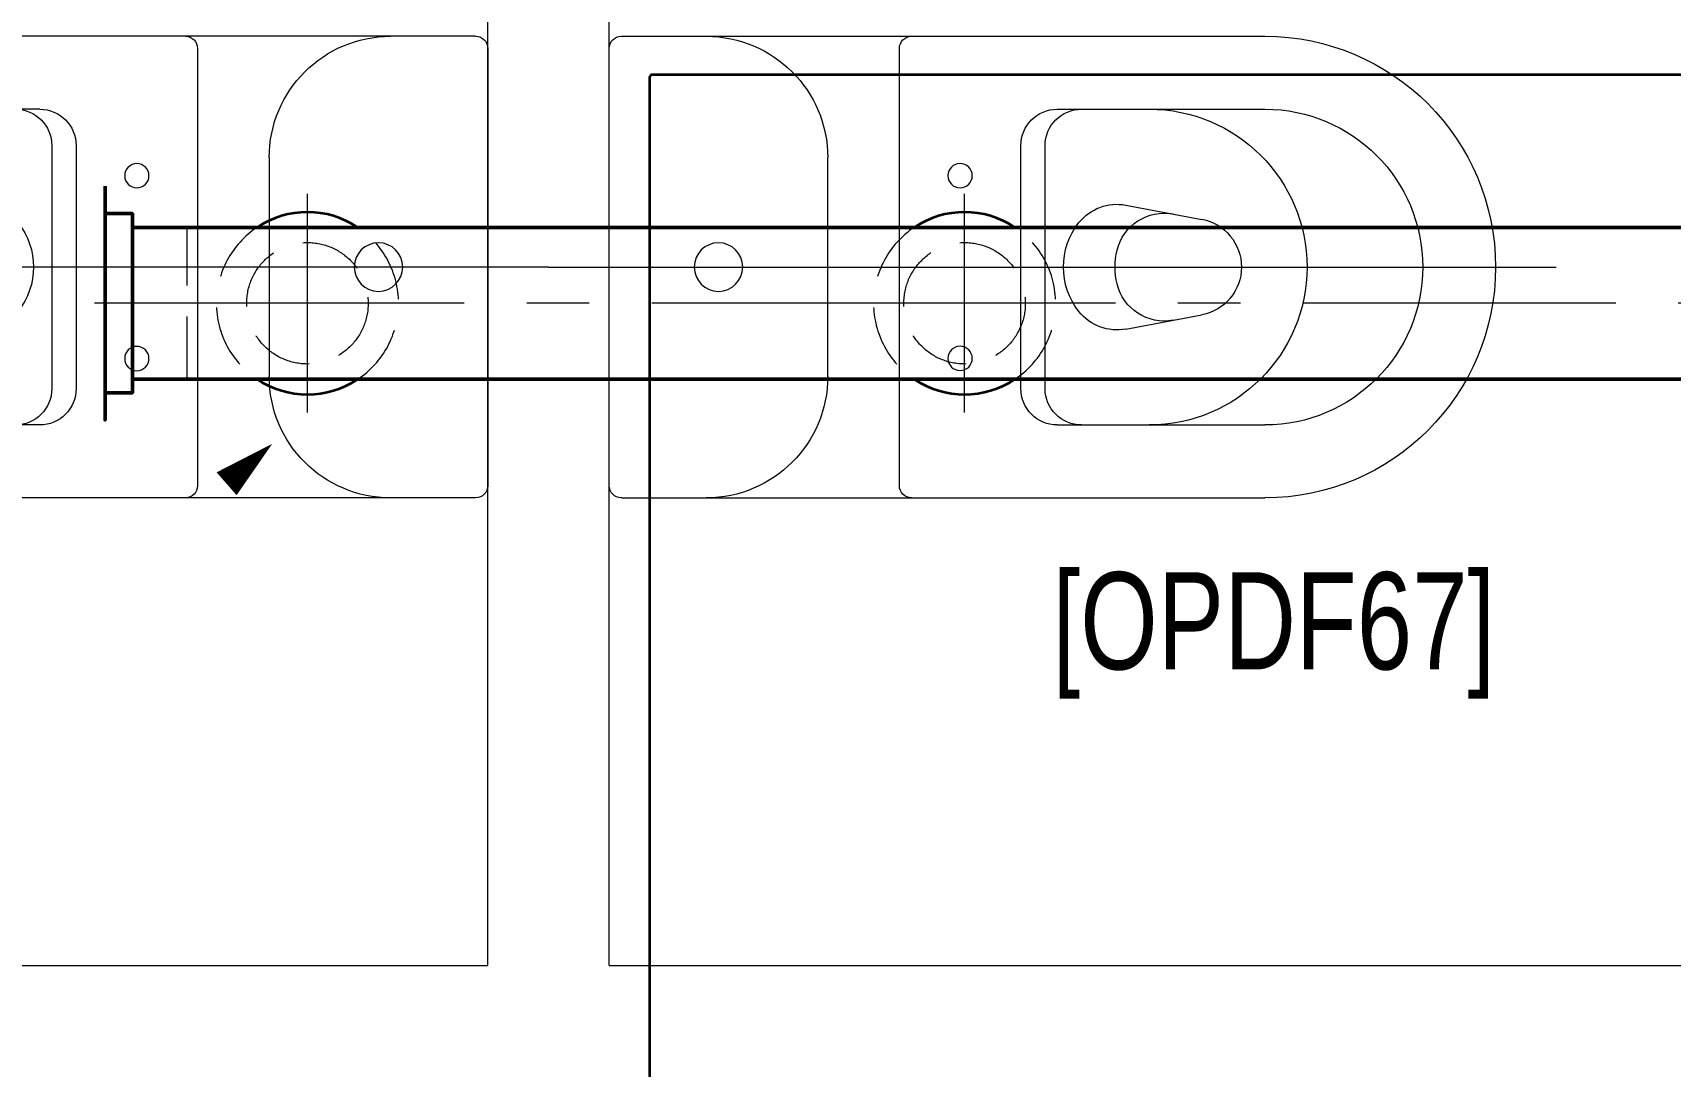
# Model space of a CAD drawing. Header units: millimetres. Extents: x -160614 to 59925, y -157025 to 0.
# Drawn here: x -61602 to -60253, y -99256 to -98405 of the extents above; entities that cross this region are included whole.
import ezdxf

# ---------------------------------------------------------------- set-up
doc = ezdxf.new("R2010")
doc.units = ezdxf.units.MM
doc.header["$LTSCALE"] = 8
doc.linetypes.add('AXES', pattern=[50.8, 31.75, -6.35, 6.35, -6.35])
doc.linetypes.add('CACHE', pattern=[9.525, 6.35, -3.175])
for name, color, linetype, lineweight in [('72_EGR_BASE_TEXT', 9, 'Continuous', 5), ('72_EGR_EQP_TAG', 9, 'Continuous', 5), ('SANIT', 9, 'Continuous', 5), ('Walls', 9, 'Continuous', 5)]:
    doc.layers.add(name, color=color, linetype=linetype, lineweight=lineweight)
for name, color, linetype in [('A-EXH', 1, 'Continuous'), ('A-EXH-registers', 1, 'Continuous'), ('A-EXH-texts', 1, 'Continuous'), ('A-EXH-thin', 8, 'Continuous'), ('REF', 42, 'Continuous')]:
    doc.layers.add(name, color=color, linetype=linetype)
doc.styles.add('X3G_ENTITY_9F38', font='swisscl.ttf', dxfattribs={"height": 0.2})

# ---------------------------------------------------------------- blocks, each defined once
blk = doc.blocks.new('HVACFF')
at = {"layer": 'A-EXH', "lineweight": 50, "ltscale": 1.014}
for p, q in [((-61375.6, -98564.9), (-61519.7, -98564.9)), ((-61375.6, -98564.9), (-61519.7, -98564.9)), ((-60834.4, -98564.9), (-61375.6, -98564.9)), ((-60834.4, -98564.9), (-61375.6, -98564.9)), ((-58237.7, -98564.9), (-60834.4, -98564.9)), ((-58237.7, -98564.9), (-60834.4, -98564.9)), ((-61375.6, -98689.9), (-61519.7, -98689.9)), ((-61375.6, -98689.9), (-61519.7, -98689.9)), ((-60834.4, -98689.9), (-61375.6, -98689.9)), ((-60834.4, -98689.9), (-61375.6, -98689.9)), ((-58237.7, -98689.9), (-60834.4, -98689.9)), ((-58237.7, -98689.9), (-60834.4, -98689.9))]:
    blk.add_line(p, q, dxfattribs=at)
blk.add_lwpolyline([(-61542.2, -98531.1), (-61542.2, -98553.6), (-61519.7, -98553.6), (-61519.7, -98701.1), (-61542.2, -98701.1), (-61542.2, -98723.6), (-61542.2, -98553.6)], dxfattribs=at)
blk.add_lwpolyline([(-61542.2, -98531.1), (-61542.2, -98553.6), (-61519.7, -98553.6), (-61519.7, -98701.1), (-61542.2, -98701.1), (-61542.2, -98723.6), (-61542.2, -98553.6)], dxfattribs=at)
at = {"layer": 'A-EXH-registers', "linetype": 'CACHE', "lineweight": 20, "ltscale": 1.014}
for centre in [(-61375.6, -98627.4), (-61375.6, -98627.4), (-60834.4, -98627.4), (-60834.4, -98627.4)]:
    blk.add_circle(centre, 50, dxfattribs=at)
at = {"layer": 'A-EXH-registers', "lineweight": 35, "ltscale": 1.014}
for centre, start, end in [((-61375.6, -98627.4), 56.4427, 123.5573), ((-61375.6, -98627.4), 56.4427, 123.5573), ((-60834.4, -98627.4), 56.4427, 123.5573), ((-60834.4, -98627.4), 56.4427, 123.5573), ((-61375.6, -98627.4), 236.4427, 303.5573), ((-61375.6, -98627.4), 236.4427, 303.5573), ((-60834.4, -98627.4), 236.4427, 303.5573), ((-60834.4, -98627.4), 236.4427, 303.5573)]:
    blk.add_arc(centre, 75, start, end, dxfattribs=at)
at = {"layer": 'A-EXH-registers', "linetype": 'CACHE', "lineweight": 20, "ltscale": 1.014}
for centre, start, end in [((-61375.6, -98627.4), 123.5573, 236.4427), ((-61375.6, -98627.4), 123.5573, 236.4427), ((-61375.6, -98627.4), 303.5573, 56.4427), ((-61375.6, -98627.4), 303.5573, 56.4427), ((-60834.4, -98627.4), 123.5573, 236.4427), ((-60834.4, -98627.4), 123.5573, 236.4427), ((-60834.4, -98627.4), 303.5573, 56.4427), ((-60834.4, -98627.4), 303.5573, 56.4427)]:
    blk.add_arc(centre, 75, start, end, dxfattribs=at)
at = {"layer": 'A-EXH-texts', "linetype": 'Continuous', "lineweight": 20, "ltscale": 1.014}
blk.add_lwpolyline([(-61841.4, -99125, 0, 0, 0), (-61404.6, -98743.1, 0, 0, 0), (-61404.6, -98743.1, 0, 25, 0), (-61442.2, -98776, 0, 0, 0)], format="xyseb", dxfattribs=at)
blk.add_lwpolyline([(-61841.4, -99125, 0, 0, 0), (-61404.6, -98743.1, 0, 0, 0), (-61404.6, -98743.1, 0, 25, 0), (-61442.2, -98776, 0, 0, 0)], format="xyseb", dxfattribs=at)
at = {"layer": 'A-EXH-thin', "linetype": 'AXES', "lineweight": 20, "ltscale": 1.014}
for p, q in [((-61375.6, -98717.4), (-61375.6, -98537.4)), ((-61375.6, -98717.4), (-61375.6, -98537.4)), ((-60834.4, -98717.4), (-60834.4, -98537.4)), ((-60834.4, -98717.4), (-60834.4, -98537.4)), ((-61375.6, -98627.4), (-61551, -98627.4)), ((-61375.6, -98627.4), (-61551, -98627.4)), ((-61285.6, -98627.4), (-61465.6, -98627.4)), ((-61285.6, -98627.4), (-61465.6, -98627.4)), ((-60834.4, -98627.4), (-61375.6, -98627.4)), ((-60834.4, -98627.4), (-61375.6, -98627.4)), ((-60744.4, -98627.4), (-60924.4, -98627.4)), ((-60744.4, -98627.4), (-60924.4, -98627.4)), ((-58237.7, -98627.4), (-60834.4, -98627.4)), ((-58237.7, -98627.4), (-60834.4, -98627.4))]:
    blk.add_line(p, q, dxfattribs=at)
at = {"layer": 'A-EXH-thin', "linetype": 'CACHE', "lineweight": 20, "ltscale": 1.014}
blk.add_line((-61474.7, -98689.9), (-61474.7, -98564.9), dxfattribs=at)
blk.add_line((-61474.7, -98689.9), (-61474.7, -98564.9), dxfattribs=at)
at = {"layer": 'REF', "lineweight": 35}
for p, q in [((-61093.8, -98441.4), (-61093.8, -99324.8)), ((-61093.8, -98441.4), (-61093.8, -99324.8)), ((-58849.7, -98439.3), (-61091.7, -98439.3)), ((-58849.7, -98439.3), (-61091.7, -98439.3))]:
    blk.add_line(p, q, dxfattribs=at)
blk.add_arc((-61091.7, -98441.4), 2.12, 90, 180, dxfattribs=at)
blk.add_arc((-61091.7, -98441.4), 2.12, 90, 180, dxfattribs=at)
blk = doc.blocks.new('WC manta')
at = {"layer": 'SANIT'}
for p, q in [((-0.12, 0.19), (0.41, 0.19)), ((-0.13, 0.18), (-0.13, -0.18)), ((0.109, 0.18), (0.109, -0.18)), ((0.239, 0.13), (0.41, 0.13)), ((0.209, 0.1), (0.209, -0.1)), ((0.229, 0.1), (0.229, -0.1)), ((0.05, 0.09), (0.05, -0.09)), ((0.2955, 0.051), (0.3581, 0.0393)), ((-0.18, 0), (0.65, 0)), ((0.2955, -0.051), (0.3581, -0.0393)), ((0.239, -0.13), (0.41, -0.13)), ((-0.12, -0.19), (0.41, -0.19))]:
    blk.add_line(p, q, dxfattribs=at)
for centre, radius in [((0.159, 0.0752), 0.01), ((-0.04, 0), 0.02), ((0.159, -0.0753), 0.01)]:
    blk.add_circle(centre, radius, dxfattribs=at)
for centre, radius, start, end in [((-0.12, 0.18), 0.01, 90, 180), ((-0.05, 0.09), 0.1, 0, 90), ((0.119, 0.18), 0.01, 90, 180), ((0.41, 0), 0.19, 270, 90), ((0.239, 0.1), 0.03, 90, 180), ((0.259, 0.1), 0.03, 90, 180), ((0.3147, 0), 0.13, 270, 90), ((0.41, 0), 0.13, 270, 90), ((0.2882, 0.0117), 0.04, 79.4289, 141.525), ((0.3271, 0.0044), 0.04, 79.4289, 166.4176), ((0.3029, 0), 0.0588, 141.525, 218.475), ((0.3507, 0), 0.04, 280.5711, 79.4289), ((0.3454, 0), 0.0588, 166.4176, 193.5824), ((0.3271, -0.0044), 0.04, 193.5824, 280.5711), ((0.2882, -0.0117), 0.04, 218.475, 280.5711), ((-0.05, -0.09), 0.1, 270, 0), ((0.239, -0.1), 0.03, 180, 270), ((0.259, -0.1), 0.03, 180, 270), ((-0.12, -0.18), 0.01, 180, 270), ((0.119, -0.18), 0.01, 180, 270)]:
    blk.add_arc(centre, radius, start, end, dxfattribs=at)
blk = doc.blocks.new('1stF')
at = {"layer": 'Walls', "color": 9}
for p, q in [((-61227.1, -99172.6, 0.1), (-61227.1, -98022.6, 0.1)), ((-61127.1, -99172.6, 0.1), (-61127.1, -98022.6, 0.1)), ((-63531.9, -99172.6, 0.1), (-61227.1, -99172.6, 0.1)), ((-61127.1, -99172.6, 0.1), (-59902.3, -99172.6, 0.1))]:
    blk.add_line(p, q, dxfattribs=at)
at = {"layer": 'SANIT', "color": 9, "xscale": -999.9999999999995, "yscale": 999.9999999999995, "zscale": 999.9999999999995}
blk.add_blockref('WC manta', (-61357.1, -98597.6, 0.1), dxfattribs=at)
at = {"layer": 'SANIT', "color": 9, "xscale": -999.9999999999995, "yscale": 999.9999999999995, "zscale": 999.9999999999995, "rotation": 180}
blk.add_blockref('WC manta', (-60997.1, -98597.6, 0.1), dxfattribs=at)
at = {"layer": '72_EGR_BASE_TEXT', "color": 9, "insert": (-60579.7, -98848.8, 0.1), "char_height": 80, "attachment_point": 2, "style": 'X3G_ENTITY_9F38'}
blk.add_mtext('[OPDF67]', dxfattribs=at)

msp = doc.modelspace()

# ---------------------------------------------------------------- linework, layer by layer
at = {"layer": 'A-EXH-thin', "linetype": 'AXES', "lineweight": 20, "ltscale": 1.014}
for p, q in [((-61375.6, -98717.4), (-61375.6, -98537.4)), ((-60834.4, -98717.4), (-60834.4, -98537.4)), ((-61375.6, -98627.4), (-61551, -98627.4)), ((-61285.6, -98627.4), (-61465.6, -98627.4)), ((-60834.4, -98627.4), (-61375.6, -98627.4)), ((-60744.4, -98627.4), (-60924.4, -98627.4)), ((-58237.7, -98627.4), (-60834.4, -98627.4))]:
    msp.add_line(p, q, dxfattribs=at)
at = {"layer": 'A-EXH-thin', "linetype": 'CACHE', "lineweight": 20, "ltscale": 1.014}
msp.add_line((-61474.7, -98689.9), (-61474.7, -98564.9), dxfattribs=at)

# ---------------------------------------------------------------- block references
at = {"layer": '72_EGR_EQP_TAG'}
msp.add_blockref('1stF', (0, 0), dxfattribs=at)
at = {"layer": 'A-EXH'}
msp.add_blockref('HVACFF', (0, 0), dxfattribs=at)

doc.saveas('drawing.dxf')
